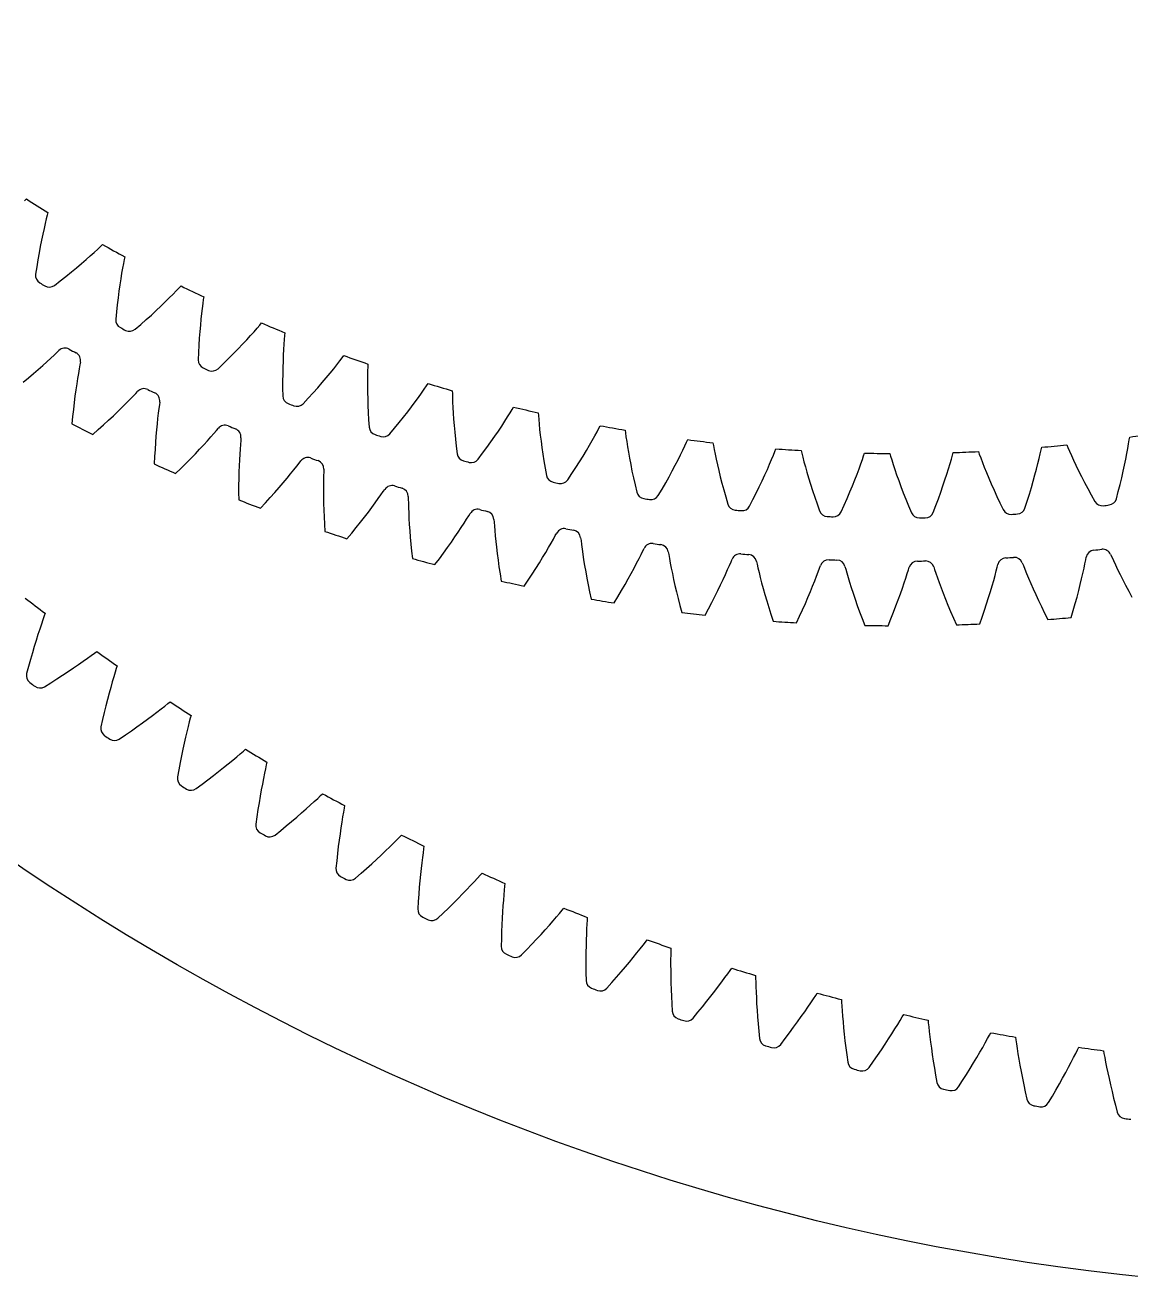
# Model space of a CAD drawing. Header units: millimetres. Extents: x -86 to 86, y -86 to 86.
# Drawn here: x -47.93 to -9.44, y -85.66 to -41.58 of the extents above; entities that cross this region are included whole.
import ezdxf

# ---------------------------------------------------------------- set-up
doc = ezdxf.new("R2010")
doc.units = ezdxf.units.MM

msp = doc.modelspace()

# ---------------------------------------------------------------- linework, layer by layer
at = {"layer": 'fixed_ring'}
for p, q in [((-47.241177, -62.066667), (-47.272911, -62.157342)), ((-47.37142, -62.446408), (-47.428668, -62.619922)), ((-47.318734, -62.290352), (-47.37142, -62.446408)), ((-47.272911, -62.157342), (-47.318734, -62.290352)), ((-47.552033, -63.008672), (-47.616598, -63.22079)), ((-47.489168, -62.807958), (-47.552033, -63.008672)), ((-47.428668, -62.619922), (-47.489168, -62.807958)), ((-47.682344, -63.443371), (-47.74884, -63.675691)), ((-47.616598, -63.22079), (-47.682344, -63.443371)), ((-45.635701, -63.533718), (-45.522029, -63.450833)), ((-45.522029, -63.450833), (-45.444682, -63.393855)), ((-47.74884, -63.675691), (-47.815725, -63.917177)), ((-46.253754, -63.967795), (-46.080373, -63.848727)), ((-46.080373, -63.848727), (-45.918417, -63.735643)), ((-45.918417, -63.735643), (-45.769386, -63.629935)), ((-45.769386, -63.629935), (-45.635701, -63.533718)), ((-44.736274, -63.895742), (-44.764378, -63.987607)), ((-47.815725, -63.917177), (-47.883263, -64.166927)), ((-47.044663, -64.486811), (-46.833493, -64.351918)), ((-46.833493, -64.351918), (-46.630969, -64.22009)), ((-46.630969, -64.22009), (-46.437534, -64.091842)), ((-46.437534, -64.091842), (-46.253754, -63.967795)), ((-44.851316, -64.280361), (-44.901621, -64.456013)), ((-44.804877, -64.122333), (-44.851316, -64.280361)), ((-44.764378, -63.987607), (-44.804877, -64.122333)), ((-47.263541, -64.624756), (-47.044663, -64.486811)), ((-44.954598, -64.646306), (-45.009433, -64.849361)), ((-44.901621, -64.456013), (-44.954598, -64.646306)), ((-45.065514, -65.063878), (-45.122359, -65.288896)), ((-45.009433, -64.849361), (-45.065514, -65.063878)), ((-43.073742, -65.297805), (-42.963455, -65.210466)), ((-42.963455, -65.210466), (-42.888434, -65.150458)), ((-45.179566, -65.523677), (-45.236798, -65.76763)), ((-45.122359, -65.288896), (-45.179566, -65.523677)), ((-43.674049, -65.75611), (-43.505539, -65.630243)), ((-43.505539, -65.630243), (-43.348207, -65.510809)), ((-43.348207, -65.510809), (-43.203496, -65.39926)), ((-43.203496, -65.39926), (-43.073742, -65.297805)), ((-42.160633, -65.623784), (-42.185063, -65.716694)), ((-45.236798, -65.76763), (-45.294353, -66.019868)), ((-44.238058, -66.162978), (-44.040935, -66.023202)), ((-44.040935, -66.023202), (-43.852752, -65.887365)), ((-43.852752, -65.887365), (-43.674049, -65.75611)), ((-42.260294, -66.012672), (-42.303575, -66.190186)), ((-42.220173, -65.852924), (-42.260294, -66.012672)), ((-42.185063, -65.716694), (-42.220173, -65.852924)), ((-44.656919, -66.452697), (-44.443699, -66.306159)), ((-44.443699, -66.306159), (-44.238058, -66.162978)), ((-42.348945, -66.382434), (-42.395663, -66.587509)), ((-42.303575, -66.190186), (-42.348945, -66.382434)), ((-42.443172, -66.804086), (-42.491026, -67.031186)), ((-42.395663, -66.587509), (-42.443172, -66.804086)), ((-40.569293, -67.065176), (-40.443675, -66.958642)), ((-40.443675, -66.958642), (-40.336947, -66.866988)), ((-40.336947, -66.866988), (-40.264371, -66.804045)), ((-42.538854, -67.268056), (-42.586341, -67.514092)), ((-42.491026, -67.031186), (-42.538854, -67.268056)), ((-41.025286, -67.440451), (-40.861914, -67.307984)), ((-40.861914, -67.307984), (-40.709454, -67.18239)), ((-40.709454, -67.18239), (-40.569293, -67.065176)), ((-39.539044, -67.341869), (-39.568711, -67.479387)), ((-39.518328, -67.248061), (-39.539044, -67.341869)), ((-42.586341, -67.514092), (-42.633823, -67.768418)), ((-41.772459, -68.020664), (-41.572674, -67.86942)), ((-41.572674, -67.86942), (-41.381264, -67.721918)), ((-41.381264, -67.721918), (-41.19863, -67.578707)), ((-41.19863, -67.578707), (-41.025286, -67.440451)), ((-39.638639, -67.819698), (-39.676329, -68.013598)), ((-39.602449, -67.640605), (-39.638639, -67.819698)), ((-39.568711, -67.479387), (-39.602449, -67.640605)), ((-41.979685, -68.175562), (-41.772459, -68.020664)), ((-39.714858, -68.220368), (-39.753719, -68.438663)), ((-39.676329, -68.013598), (-39.714858, -68.220368)), ((-39.792506, -68.667486), (-39.830879, -68.90607)), ((-39.753719, -68.438663), (-39.792506, -68.667486)), ((-38.153677, -68.879297), (-38.006331, -68.747741)), ((-38.006331, -68.747741), (-37.870941, -68.625048)), ((-37.870941, -68.625048), (-37.749657, -68.513604)), ((-37.749657, -68.513604), (-37.646658, -68.417779)), ((-37.646658, -68.417779), (-37.576642, -68.352)), ((-39.868548, -69.153799), (-39.90588, -69.409812)), ((-39.830879, -68.90607), (-39.868548, -69.153799)), ((-38.65616, -69.313552), (-38.479364, -69.163193)), ((-38.479364, -69.163193), (-38.311654, -69.018155)), ((-38.311654, -69.018155), (-38.153677, -68.879297)), ((-36.881984, -69.161583), (-36.911025, -69.341974)), ((-36.854683, -68.999152), (-36.881984, -69.161583)), ((-36.830507, -68.860563), (-36.854683, -68.999152)), ((-36.813536, -68.766006), (-36.830507, -68.860563)), ((-39.236073, -69.790629), (-39.035169, -69.627614)), ((-39.035169, -69.627614), (-38.841555, -69.468547)), ((-38.841555, -69.468547), (-38.65616, -69.313552)), ((-36.940977, -69.537219), (-36.971255, -69.745357)), ((-36.911025, -69.341974), (-36.940977, -69.537219)), ((-37.001407, -69.965024), (-37.031066, -70.195209)), ((-36.971255, -69.745357), (-37.001407, -69.965024)), ((-35.243113, -70.204389), (-35.112707, -70.076409)), ((-35.112707, -70.076409), (-34.99595, -69.960232)), ((-34.99595, -69.960232), (-34.896842, -69.860388)), ((-34.896842, -69.860388), (-34.829497, -69.791877)), ((-37.059924, -70.43513), (-37.087713, -70.684161)), ((-37.031066, -70.195209), (-37.059924, -70.43513)), ((-35.699255, -70.638318), (-35.537444, -70.486727)), ((-35.537444, -70.486727), (-35.385112, -70.341698)), ((-35.385112, -70.341698), (-35.243113, -70.204389)), ((-34.08238, -70.409814), (-34.103202, -70.573203)), ((-34.063732, -70.270374), (-34.08238, -70.409814)), ((-34.050534, -70.175217), (-34.063732, -70.270374)), ((-37.087713, -70.684161), (-37.114838, -70.941455)), ((-36.236157, -71.124468), (-36.049019, -70.95783)), ((-36.049019, -70.95783), (-35.869933, -70.795587)), ((-35.869933, -70.795587), (-35.699255, -70.638318)), ((-34.147214, -70.950887), (-34.169193, -71.160065)), ((-34.125048, -70.754606), (-34.147214, -70.950887)), ((-34.103202, -70.573203), (-34.125048, -70.754606)), ((-36.430421, -71.295342), (-36.236157, -71.124468)), ((-34.190588, -71.380757), (-34.211072, -71.611939)), ((-34.169193, -71.160065), (-34.190588, -71.380757)), ((-32.298953, -71.416965), (-32.186907, -71.296238)), ((-32.186907, -71.296238), (-32.091847, -71.192533)), ((-32.091847, -71.192533), (-32.027279, -71.121399)), ((-34.211072, -71.611939), (-34.230369, -71.852817)), ((-32.862698, -72.001749), (-32.707041, -71.843845)), ((-32.707041, -71.843845), (-32.560596, -71.692875)), ((-32.560596, -71.692875), (-32.424168, -71.550028)), ((-32.424168, -71.550028), (-32.298953, -71.416965)), ((-31.256185, -71.709145), (-31.270495, -71.873232)), ((-31.243096, -71.569074), (-31.256185, -71.709145)), ((-31.233692, -71.473467), (-31.243096, -71.569074)), ((-34.248236, -72.102756), (-34.26511, -72.360925)), ((-34.230369, -71.852817), (-34.248236, -72.102756)), ((-33.199483, -72.334914), (-33.026989, -72.165679)), ((-33.026989, -72.165679), (-32.862698, -72.001749)), ((-31.299457, -72.252368), (-31.313103, -72.462254)), ((-31.285112, -72.05536), (-31.299457, -72.252368)), ((-31.270495, -71.873232), (-31.285112, -72.05536)), ((-33.567165, -72.687322), (-33.379847, -72.50886)), ((-33.379847, -72.50886), (-33.199483, -72.334914)), ((-31.325707, -72.683622), (-31.336984, -72.915435)), ((-31.313103, -72.462254), (-31.325707, -72.683622)), ((-29.553953, -72.782532), (-29.434128, -72.644597)), ((-29.434128, -72.644597), (-29.32697, -72.51951)), ((-29.32697, -72.51951), (-29.236108, -72.412108)), ((-29.236108, -72.412108), (-29.174419, -72.338463)), ((-28.367462, -72.658703), (-28.373058, -72.754608)), ((-31.346689, -73.15689), (-31.354605, -73.407342)), ((-31.336984, -72.915435), (-31.346689, -73.15689)), ((-29.974178, -73.25133), (-29.824922, -73.087363)), ((-29.824922, -73.087363), (-29.684594, -72.93069)), ((-29.684594, -72.93069), (-29.553953, -72.782532)), ((-28.388343, -73.059615), (-28.395708, -73.24218)), ((-28.380568, -72.895088), (-28.388343, -73.059615)), ((-28.373058, -72.754608), (-28.380568, -72.895088)), ((-31.354605, -73.407342), (-31.361202, -73.665978)), ((-30.470758, -73.778601), (-30.297451, -73.597622)), ((-30.297451, -73.597622), (-30.131822, -73.421663)), ((-30.131822, -73.421663), (-29.974178, -73.25133)), ((-28.40221, -73.439602), (-28.4075, -73.649865)), ((-28.395708, -73.24218), (-28.40221, -73.439602)), ((-26.420661, -73.628114), (-26.334141, -73.517184)), ((-26.334141, -73.517184), (-26.275428, -73.441146)), ((-30.650832, -73.964369), (-30.470758, -73.778601)), ((-28.411293, -73.871559), (-28.413345, -74.103637)), ((-28.4075, -73.649865), (-28.411293, -73.871559)), ((-26.761655, -74.053187), (-26.637008, -73.899952)), ((-26.637008, -73.899952), (-26.522761, -73.757362)), ((-26.522761, -73.757362), (-26.420661, -73.628114)), ((-25.460076, -73.96577), (-25.461304, -74.130475)), ((-25.458157, -73.825101), (-25.460076, -73.96577)), ((-25.456378, -73.72905), (-25.458157, -73.825101)), ((-28.413345, -74.103637), (-28.413443, -74.345287)), ((-28.413443, -74.345287), (-28.411396, -74.595856)), ((-27.18901, -74.561552), (-27.038262, -74.385087)), ((-27.038262, -74.385087), (-26.895643, -74.215315)), ((-26.895643, -74.215315), (-26.761655, -74.053187)), ((-25.461304, -74.130475), (-25.461404, -74.313189)), ((-25.461404, -74.313189), (-25.460052, -74.510714)), ((-23.390534, -74.506015), (-23.334891, -74.427702)), ((-28.411396, -74.595856), (-28.407705, -74.85455)), ((-27.686034, -75.124462), (-27.513487, -74.931683)), ((-27.513487, -74.931683), (-27.347513, -74.743956)), ((-27.347513, -74.743956), (-27.18901, -74.561552)), ((-25.460052, -74.510714), (-25.456979, -74.72102)), ((-25.456979, -74.72102), (-25.451955, -74.94269)), ((-23.796401, -75.05859), (-23.677944, -74.900522)), ((-23.677944, -74.900522), (-23.569456, -74.753502)), ((-23.569456, -74.753502), (-23.472576, -74.620297)), ((-23.472576, -74.620297), (-23.390534, -74.506015)), ((-22.505042, -74.682816), (-22.503001, -74.778863)), ((-22.503001, -74.778863), (-22.499326, -74.919496)), ((-22.499326, -74.919496), (-22.494004, -75.08412)), ((-25.451955, -74.94269), (-25.444779, -75.174666)), ((-25.444779, -75.174666), (-25.43527, -75.416129)), ((-24.059594, -75.401225), (-23.923837, -75.225917)), ((-23.923837, -75.225917), (-23.796401, -75.05859)), ((-22.494004, -75.08412), (-22.486841, -75.266693)), ((-22.486841, -75.266693), (-22.477637, -75.464008)), ((-20.409942, -75.377037), (-20.357456, -75.296574)), ((-25.43527, -75.416129), (-25.423262, -75.666418)), ((-25.423262, -75.666418), (-25.40929, -75.924761)), ((-24.512713, -75.966282), (-24.354333, -75.772105)), ((-24.354333, -75.772105), (-24.203207, -75.583543)), ((-24.203207, -75.583543), (-24.059594, -75.401225)), ((-22.477637, -75.464008), (-22.466205, -75.674026)), ((-22.466205, -75.674026), (-22.452373, -75.895321)), ((-20.79352, -75.945311), (-20.68144, -75.782658)), ((-20.68144, -75.782658), (-20.578884, -75.631441)), ((-20.578884, -75.631441), (-20.487375, -75.49449)), ((-20.487375, -75.49449), (-20.409942, -75.377037)), ((-19.518121, -75.518494), (-19.512263, -75.614383)), ((-19.512263, -75.614383), (-19.503, -75.754759)), ((-19.503, -75.754759), (-19.491138, -75.919042)), ((-24.677458, -76.165769), (-24.512713, -75.966282)), ((-22.452373, -75.895321), (-22.43598, -76.126829)), ((-22.43598, -76.126829), (-22.416878, -76.367722)), ((-21.042883, -76.298138), (-20.914203, -76.117572)), ((-20.914203, -76.117572), (-20.79352, -75.945311)), ((-19.491138, -75.919042), (-19.476722, -76.101186)), ((-19.476722, -76.101186), (-19.45968, -76.297979)), ((-17.555771, -76.389791), (-17.46978, -76.249311)), ((-17.46978, -76.249311), (-17.397077, -76.128871)), ((-17.397077, -76.128871), (-17.347832, -76.046385)), ((-16.500338, -76.234761), (-16.490672, -76.330342)), ((-22.416878, -76.367722), (-22.394929, -76.617336)), ((-22.394929, -76.617336), (-22.370697, -76.874919)), ((-21.473178, -76.880763), (-21.322643, -76.680443)), ((-21.322643, -76.680443), (-21.179133, -76.486022)), ((-21.179133, -76.486022), (-21.042883, -76.298138)), ((-19.45968, -76.297979), (-19.439908, -76.507376)), ((-19.439908, -76.507376), (-19.417288, -76.727946)), ((-17.757759, -76.711946), (-17.652235, -76.544966)), ((-17.652235, -76.544966), (-17.555771, -76.389791)), ((-16.490672, -76.330342), (-16.475835, -76.470239)), ((-16.475835, -76.470239), (-16.457451, -76.633919)), ((-16.457451, -76.633919), (-16.435805, -76.815347)), ((-14.356705, -76.760331), (-14.310777, -76.675952)), ((-21.629863, -77.086642), (-21.473178, -76.880763)), ((-19.417288, -76.727946), (-19.391704, -76.958619)), ((-19.391704, -76.958619), (-19.363041, -77.198563)), ((-18.121571, -77.26756), (-17.992898, -77.074408)), ((-17.992898, -77.074408), (-17.871498, -76.888869)), ((-17.871498, -76.888869), (-17.757759, -76.711946)), ((-16.435805, -76.815347), (-16.410954, -77.011306)), ((-16.410954, -77.011306), (-16.382872, -77.219752)), ((-14.595118, -77.18624), (-14.5049, -77.027354)), ((-14.5049, -77.027354), (-14.424562, -76.883565)), ((-14.424562, -76.883565), (-14.356705, -76.760331)), ((-13.456464, -76.830486), (-13.443006, -76.925607)), ((-13.443006, -76.925607), (-13.422619, -77.064803)), ((-13.422619, -77.064803), (-13.397743, -77.227623)), ((-19.363041, -77.198563), (-19.331186, -77.447107)), ((-19.331186, -77.447107), (-19.296732, -77.703523)), ((-18.39969, -77.673679), (-18.257238, -77.467533)), ((-18.257238, -77.467533), (-18.121571, -77.26756)), ((-16.382872, -77.219752), (-16.351501, -77.439248)), ((-16.351501, -77.439248), (-16.316767, -77.668722)), ((-14.914463, -77.728808), (-14.800536, -77.538589)), ((-14.800536, -77.538589), (-14.69392, -77.357284)), ((-14.69392, -77.357284), (-14.595118, -77.18624)), ((-13.397743, -77.227623), (-13.368901, -77.408046)), ((-13.368901, -77.408046), (-13.336278, -77.602863)), ((-11.514923, -77.705468), (-11.431093, -77.54312)), ((-11.431093, -77.54312), (-11.356535, -77.396251)), ((-11.356535, -77.396251), (-11.293631, -77.270416)), ((-11.293631, -77.270416), (-11.251095, -77.184279)), ((-10.391313, -77.304726), (-10.374084, -77.399236)), ((-10.374084, -77.399236), (-10.348179, -77.537512)), ((-10.348179, -77.537512), (-10.316849, -77.699215)), ((-18.548066, -77.885625), (-18.39969, -77.673679)), ((-16.316767, -77.668722), (-16.278586, -77.907336)), ((-16.278586, -77.907336), (-16.236875, -78.154417)), ((-15.162965, -78.132131), (-15.035355, -77.926923)), ((-15.035355, -77.926923), (-14.914463, -77.728808)), ((-13.336278, -77.602863), (-13.299931, -77.810028)), ((-13.299931, -77.810028), (-13.259859, -78.028103)), ((-11.70617, -78.065704), (-11.606847, -77.880304)), ((-11.606847, -77.880304), (-11.514923, -77.705468)), ((-10.316849, -77.699215), (-10.280857, -77.878348)), ((-10.280857, -77.878348), (-10.240515, -78.071714)), ((-16.236875, -78.154417), (-16.192255, -78.409261)), ((-15.436941, -78.561455), (-15.297108, -78.343778)), ((-15.297108, -78.343778), (-15.162965, -78.132131)), ((-13.259859, -78.028103), (-13.216029, -78.256015)), ((-13.216029, -78.256015), (-13.168392, -78.492923)), ((-11.925366, -78.463067), (-11.812445, -78.260302)), ((-11.812445, -78.260302), (-11.70617, -78.065704)), ((-10.240515, -78.071714), (-10.195961, -78.27727)), ((-10.195961, -78.27727), (-10.14725, -78.49358)), ((-13.168392, -78.492923), (-13.116891, -78.73815)), ((-13.116891, -78.73815), (-13.062174, -78.991018)), ((-12.301406, -79.113063), (-12.170339, -78.889999)), ((-12.170339, -78.889999), (-12.044716, -78.673186)), ((-12.044716, -78.673186), (-11.925366, -78.463067)), ((-10.14725, -78.49358), (-10.094394, -78.719568)), ((-10.094394, -78.719568), (-10.037376, -78.954395)), ((-10.037376, -78.954395), (-9.976166, -79.197381)), ((-9.976166, -79.197381), (-9.91144, -79.447874))]:
    msp.add_line(p, q, dxfattribs=at)
for centre, radius, start, end in [((0, 0), 78, 232.086197, 232.72393), ((0, 0), 78, 234.364678, 235.002411), ((-47.592627, -64.241298), 0.3, 165.646501, 233.467413), ((0, 0), 80.25, 233.467413, 233.621195), ((-47.420032, -64.368805), 0.3, 233.621195, 301.442107), ((0, 0), 78, 236.643159, 237.280892), ((-45.00099, -66.082625), 0.3, 167.924982, 235.745894), ((0, 0), 80.25, 235.745894, 235.899676), ((-44.823462, -66.20317), 0.3, 235.899676, 303.720588), ((0, 0), 78, 238.92164, 239.559373), ((-42.338197, -67.819463), 0.3, 170.203463, 238.024375), ((0, 0), 80.25, 238.024375, 238.178157), ((-42.156017, -67.932855), 0.3, 238.178157, 305.999069), ((0, 0), 78, 241.200121, 241.837854), ((-39.608459, -69.449064), 0.3, 172.481944, 240.302856), ((0, 0), 80.25, 240.302856, 240.456638), ((-39.421915, -69.555123), 0.3, 240.456638, 308.27755), ((0, 0), 78, 243.478602, 244.116335), ((-36.816092, -70.968851), 0.3, 174.760425, 242.581337), ((0, 0), 80.25, 242.581337, 242.735119), ((-36.625478, -71.06741), 0.3, 242.735119, 310.556031), ((0, 0), 78, 245.757083, 246.394816), ((-33.965511, -72.376423), 0.3, 177.038906, 244.859818), ((0, 0), 80.25, 244.859818, 245.0136), ((-33.77113, -72.467326), 0.3, 245.0136, 312.834512), ((0, 0), 78, 248.035564, 248.673297), ((0, 0), 78, 250.314045, 250.951778), ((-31.061223, -73.669552), 0.3, 179.317387, 247.138299), ((0, 0), 80.25, 247.138299, 247.292081), ((-30.863382, -73.752655), 0.3, 247.292081, 315.112993), ((0, 0), 78, 252.592526, 253.230259), ((-28.107821, -74.846195), 0.3, 181.595868, 249.41678), ((0, 0), 80.25, 249.41678, 249.570562), ((-27.906833, -74.921367), 0.3, 249.570562, 317.391474), ((0, 0), 78, 254.871007, 255.50874), ((-25.109975, -75.90449), 0.3, 183.874349, 251.695261), ((0, 0), 80.25, 251.695261, 251.849043), ((-24.906157, -75.971612), 0.3, 251.849043, 319.669955), ((0, 0), 78, 257.149488, 257.787221), ((0, 0), 78, 259.427969, 260.065702), ((-22.072425, -76.842765), 0.3, 186.15283, 253.973742), ((0, 0), 80.25, 253.973742, 254.127524), ((-21.8661, -76.901731), 0.3, 254.127524, 321.948436), ((0, 0), 78, 261.70645, 262.344183), ((-18.999974, -77.659536), 0.3, 188.431311, 256.252223), ((0, 0), 80.25, 256.252223, 256.406005), ((-18.791467, -77.710252), 0.3, 256.406005, 324.226917), ((-15.89748, -78.353511), 0.3, 190.709792, 258.530704), ((0, 0), 80.25, 258.530704, 258.684486), ((-15.687122, -78.395897), 0.3, 258.684486, 326.505398), ((-12.769849, -78.923592), 0.3, 192.988273, 260.809185), ((0, 0), 80.25, 260.809185, 260.962967), ((-12.557972, -78.957583), 0.3, 260.962967, 328.783879), ((-9.622026, -79.36888), 0.3, 195.266754, 263.087666), ((0, 0), 80.25, 263.087666, 263.241448)]:
    msp.add_arc(centre, radius, start, end, dxfattribs=at)
at = {"layer": 'outer'}
msp.add_circle((0, 0), 85.663286, dxfattribs=at)
at = {"layer": 'thin_ring_external'}
for p, q in [((-47.323666, -53.435748), (-47.178992, -53.305883)), ((-47.178992, -53.305883), (-47.046406, -53.184559)), ((-47.046406, -53.184559), (-46.927938, -53.074185)), ((-46.927938, -53.074185), (-46.827569, -52.979145)), ((-46.827569, -52.979145), (-46.758146, -52.914565)), ((-46.010878, -53.320917), (-46.027348, -53.414291)), ((-47.819679, -53.862815), (-47.644724, -53.715222)), ((-47.644724, -53.715222), (-47.479188, -53.572574)), ((-47.479188, -53.572574), (-47.323666, -53.435748)), ((-46.080813, -53.709632), (-46.110578, -53.886868)), ((-46.052564, -53.550198), (-46.080813, -53.709632)), ((-46.027348, -53.414291), (-46.052564, -53.550198)), ((-48.003606, -54.014651), (-47.819679, -53.862815)), ((-46.140942, -54.078892), (-46.171253, -54.283806)), ((-46.110578, -53.886868), (-46.140942, -54.078892)), ((-46.201006, -54.500291), (-46.229791, -54.727368)), ((-46.171253, -54.283806), (-46.201006, -54.500291)), ((-44.418448, -54.751775), (-44.292229, -54.62384)), ((-44.292229, -54.62384), (-44.179551, -54.507561)), ((-44.179551, -54.507561), (-44.084166, -54.40752)), ((-44.084166, -54.40752), (-44.018132, -54.339479)), ((-46.25726, -54.964284), (-46.283115, -55.210433)), ((-46.229791, -54.727368), (-46.25726, -54.964284)), ((-44.862671, -55.184361), (-44.704634, -55.033447)), ((-44.704634, -55.033447), (-44.556302, -54.888858)), ((-44.556302, -54.888858), (-44.418448, -54.751775)), ((-43.281014, -54.938256), (-43.301085, -55.098924)), ((-43.26277, -54.801239), (-43.281014, -54.938256)), ((-43.251089, -54.707145), (-43.26277, -54.801239)), ((-46.283115, -55.210433), (-46.307091, -55.465318)), ((-45.39016, -55.666854), (-45.205796, -55.501725)), ((-45.205796, -55.501725), (-45.029861, -55.340695)), ((-45.029861, -55.340695), (-44.862671, -55.184361)), ((-43.342281, -55.470773), (-43.36209, -55.676967)), ((-43.321762, -55.277449), (-43.342281, -55.470773)), ((-43.301085, -55.098924), (-43.321762, -55.277449)), ((-45.582705, -55.835577), (-45.39016, -55.666854)), ((-43.38075, -55.894689), (-43.397903, -56.12294)), ((-43.36209, -55.676967), (-43.38075, -55.894689)), ((-41.587676, -56.054827), (-41.468154, -55.920614)), ((-41.468154, -55.920614), (-41.361561, -55.798733)), ((-41.361561, -55.798733), (-41.271408, -55.693952)), ((-41.271408, -55.693952), (-41.208934, -55.622628)), ((-40.424119, -55.950649), (-40.43098, -56.045216)), ((-43.413239, -56.360949), (-43.426492, -56.608097)), ((-43.397903, -56.12294), (-43.413239, -56.360949)), ((-42.009232, -56.50953), (-41.859107, -56.350744)), ((-41.859107, -56.350744), (-41.718351, -56.198769)), ((-41.718351, -56.198769), (-41.587676, -56.054827)), ((-40.454045, -56.34447), (-40.465579, -56.523817)), ((-40.442204, -56.182986), (-40.454045, -56.34447)), ((-40.43098, -56.045216), (-40.442204, -56.182986)), ((-43.426492, -56.608097), (-43.437422, -56.863874)), ((-42.511396, -57.018328), (-42.335704, -56.844)), ((-42.335704, -56.844), (-42.168221, -56.674197)), ((-42.168221, -56.674197), (-42.009232, -56.50953)), ((-40.476201, -56.717937), (-40.485455, -56.924874)), ((-40.465579, -56.523817), (-40.476201, -56.717937)), ((-38.481318, -56.944332), (-38.396633, -56.835084)), ((-38.396633, -56.835084), (-38.337883, -56.760664)), ((-42.695075, -57.196663), (-42.511396, -57.018328)), ((-40.492974, -57.143264), (-40.49845, -57.372093)), ((-40.485455, -56.924874), (-40.492974, -57.143264)), ((-38.817217, -57.362064), (-38.694062, -57.211637)), ((-38.694062, -57.211637), (-38.58155, -57.071497)), ((-38.58155, -57.071497), (-38.481318, -56.944332)), ((-37.543541, -57.281141), (-37.547121, -57.443019)), ((-37.539366, -57.142978), (-37.543541, -57.281141)), ((-37.537342, -57.048183), (-37.539366, -57.142978)), ((-40.501613, -57.610575), (-40.502229, -57.858077)), ((-40.49845, -57.372093), (-40.501613, -57.610575)), ((-39.242225, -57.859843), (-39.09185, -57.687273)), ((-39.09185, -57.687273), (-38.950029, -57.521028)), ((-38.950029, -57.521028), (-38.817217, -57.362064)), ((-37.549482, -57.622721), (-37.550178, -57.81713)), ((-37.547121, -57.443019), (-37.549482, -57.622721)), ((-40.502229, -57.858077), (-40.500085, -58.114078)), ((-39.56738, -58.221047), (-39.400819, -58.037976)), ((-39.400819, -58.037976), (-39.242225, -57.859843)), ((-37.550178, -57.81713), (-37.548854, -58.024269)), ((-37.548854, -58.024269), (-37.545212, -58.242758)), ((-35.745156, -58.219189), (-35.639945, -58.073487)), ((-35.639945, -58.073487), (-35.546338, -57.94137)), ((-35.546338, -57.94137), (-35.467342, -57.827941)), ((-35.467342, -57.827941), (-35.412468, -57.750618)), ((-34.598291, -57.996886), (-34.595472, -58.09166)), ((-34.595472, -58.09166), (-34.592586, -58.229856)), ((-39.741714, -58.408528), (-39.56738, -58.221047)), ((-37.545212, -58.242758), (-37.538996, -58.471569)), ((-37.538996, -58.471569), (-37.529979, -58.709901)), ((-36.118139, -58.714516), (-35.984991, -58.541246)), ((-35.984991, -58.541246), (-35.860468, -58.375709)), ((-35.860468, -58.375709), (-35.745156, -58.219189)), ((-34.592586, -58.229856), (-34.587896, -58.391706)), ((-34.587896, -58.391706), (-34.581078, -58.571294)), ((-34.581078, -58.571294), (-34.571847, -58.765485)), ((-32.491175, -58.66993), (-32.440321, -58.589906)), ((-37.529979, -58.709901), (-37.517956, -58.957112)), ((-37.517956, -58.957112), (-37.502743, -59.21267)), ((-36.408797, -59.080538), (-36.259506, -58.894539)), ((-36.259506, -58.894539), (-36.118139, -58.714516)), ((-34.571847, -58.765485), (-34.559948, -58.972286)), ((-34.559948, -58.972286), (-34.545155, -59.190304)), ((-32.748649, -59.074854), (-32.651016, -58.923969)), ((-32.651016, -58.923969), (-32.564277, -58.787246)), ((-32.564277, -58.787246), (-32.491175, -58.66993)), ((-31.614632, -58.794281), (-31.606977, -58.888787)), ((-31.606977, -58.888787), (-31.597039, -59.026657)), ((-31.597039, -59.026657), (-31.584091, -59.188055)), ((-36.730327, -59.468013), (-36.565793, -59.271875)), ((-36.565793, -59.271875), (-36.408797, -59.080538)), ((-34.545155, -59.190304), (-34.527264, -59.418499)), ((-34.527264, -59.418499), (-34.506088, -59.65606)), ((-33.095854, -59.588579), (-32.971727, -59.408737)), ((-32.971727, -59.408737), (-32.85582, -59.237057)), ((-32.85582, -59.237057), (-32.748649, -59.074854)), ((-31.584091, -59.188055), (-31.568112, -59.367061)), ((-31.568112, -59.367061), (-31.548977, -59.560527)), ((-29.62256, -59.620726), (-29.542915, -59.479752)), ((-29.542915, -59.479752), (-29.475899, -59.358857)), ((-29.475899, -59.358857), (-29.429197, -59.276341)), ((-28.594149, -59.438289), (-28.581679, -59.532281)), ((-34.506088, -59.65606), (-34.481459, -59.902335)), ((-34.481459, -59.902335), (-34.453217, -60.156782)), ((-33.367444, -59.968965), (-33.227845, -59.775586)), ((-33.227845, -59.775586), (-33.095854, -59.588579)), ((-31.548977, -59.560527), (-31.526534, -59.766452)), ((-31.526534, -59.766452), (-31.500628, -59.98343)), ((-29.9181, -60.121237), (-29.81111, -59.943863)), ((-29.81111, -59.943863), (-29.712361, -59.7764)), ((-29.712361, -59.7764), (-29.62256, -59.620726)), ((-28.581679, -59.532281), (-28.564714, -59.669463)), ((-28.564714, -59.669463), (-28.543542, -59.82999)), ((-28.543542, -59.82999), (-28.518444, -60.007946)), ((-26.490134, -60.017082), (-26.429378, -59.892923)), ((-26.429378, -59.892923), (-26.386951, -59.80813)), ((-25.544723, -59.927229), (-25.52747, -60.020462)), ((-33.66877, -60.372352), (-33.514466, -60.168069)), ((-33.514466, -60.168069), (-33.367444, -59.968965)), ((-31.500628, -59.98343), (-31.471109, -60.210413)), ((-31.471109, -60.210413), (-31.437831, -60.446583)), ((-30.155152, -60.500685), (-30.032882, -60.307183)), ((-30.032882, -60.307183), (-29.9181, -60.121237)), ((-28.518444, -60.007946), (-28.489455, -60.200183)), ((-28.489455, -60.200183), (-28.456527, -60.404693)), ((-26.734281, -60.494282), (-26.644213, -60.321995)), ((-26.644213, -60.321995), (-26.562477, -60.16194)), ((-26.562477, -60.16194), (-26.490134, -60.017082)), ((-25.52747, -60.020462), (-25.503522, -60.156598)), ((-25.503522, -60.156598), (-25.474181, -60.315835)), ((-25.474181, -60.315835), (-25.440029, -60.492278)), ((-23.413899, -60.397835), (-23.359562, -60.270736)), ((-23.359562, -60.270736), (-23.32152, -60.183887)), ((-22.474309, -60.259826), (-22.452318, -60.352056)), ((-22.452318, -60.352056), (-22.421451, -60.486792)), ((-14.090606, -60.458846), (-14.066267, -60.367208)), ((-13.217393, -60.312931), (-13.181581, -60.400723)), ((-11.068803, -60.499811), (-11.035405, -60.341376)), ((-11.035405, -60.341376), (-11.007989, -60.205896)), ((-11.007989, -60.205896), (-10.98836, -60.113134)), ((-10.143365, -60.015583), (-10.103117, -60.101433)), ((-10.103117, -60.101433), (-10.045552, -60.227103)), ((-10.045552, -60.227103), (-9.976932, -60.37376)), ((-9.976932, -60.37376), (-9.899311, -60.535851)), ((-31.437831, -60.446583), (-31.400659, -60.691279)), ((-31.400659, -60.691279), (-31.359461, -60.943952)), ((-30.421359, -60.907291), (-30.284695, -60.70094)), ((-30.284695, -60.70094), (-30.155152, -60.500685)), ((-28.456527, -60.404693), (-28.419576, -60.620065)), ((-28.419576, -60.620065), (-28.378505, -60.845245)), ((-26.937213, -60.868452), (-26.832075, -60.676888)), ((-26.832075, -60.676888), (-26.734281, -60.494282)), ((-25.440029, -60.492278), (-25.401263, -60.682783)), ((-25.401263, -60.682783), (-25.357935, -60.885345)), ((-23.633362, -60.886879), (-23.552208, -60.710217)), ((-23.552208, -60.710217), (-23.478751, -60.546197)), ((-23.478751, -60.546197), (-23.413899, -60.397835)), ((-22.421451, -60.486792), (-22.384017, -60.644322)), ((-22.384017, -60.644322), (-22.3409, -60.818792)), ((-22.3409, -60.818792), (-22.292457, -61.007069)), ((-20.444413, -60.940054), (-20.379427, -60.772497)), ((-20.379427, -60.772497), (-20.322235, -60.621017)), ((-20.322235, -60.621017), (-20.274459, -60.491309)), ((-20.274459, -60.491309), (-20.240901, -60.402631)), ((-19.390918, -60.435211), (-19.364246, -60.526198)), ((-19.364246, -60.526198), (-19.326539, -60.659183)), ((-19.326539, -60.659183), (-19.281111, -60.814596)), ((-19.281111, -60.814596), (-19.229142, -60.986636)), ((-17.272591, -60.840248), (-17.223209, -60.686045)), ((-17.223209, -60.686045), (-17.182118, -60.554067)), ((-17.182118, -60.554067), (-17.153131, -60.463791)), ((-16.302594, -60.452928), (-16.271311, -60.542435)), ((-16.271311, -60.542435), (-16.226863, -60.67332)), ((-16.226863, -60.67332), (-16.173558, -60.826212)), ((-16.173558, -60.826212), (-16.112873, -60.995374)), ((-14.213907, -60.922585), (-14.166349, -60.749274)), ((-14.166349, -60.749274), (-14.124904, -60.59275)), ((-14.124904, -60.59275), (-14.090606, -60.458846)), ((-13.181581, -60.400723), (-13.130508, -60.529168)), ((-13.130508, -60.529168), (-13.069466, -60.679138)), ((-13.069466, -60.679138), (-13.000222, -60.844981)), ((-11.151069, -60.864778), (-11.10745, -60.675325)), ((-11.10745, -60.675325), (-11.068803, -60.499811)), ((-9.899311, -60.535851), (-9.813672, -60.710382)), ((-9.813672, -60.710382), (-9.720573, -60.895426)), ((-30.56503, -61.119187), (-30.421359, -60.907291)), ((-28.378505, -60.845245), (-28.333212, -61.079408)), ((-28.333212, -61.079408), (-28.283593, -61.321886)), ((-27.168592, -61.274553), (-27.049443, -61.067945)), ((-27.049443, -61.067945), (-26.937213, -60.868452)), ((-25.357935, -60.885345), (-25.310035, -61.09855)), ((-25.310035, -61.09855), (-25.25752, -61.321339)), ((-23.816924, -61.270922), (-23.721704, -61.07424)), ((-23.721704, -61.07424), (-23.633362, -60.886879)), ((-22.292457, -61.007069), (-22.238843, -61.207154)), ((-22.238843, -61.207154), (-22.180119, -61.417635)), ((-20.595101, -61.312256), (-20.516441, -61.120629)), ((-20.516441, -61.120629), (-20.444413, -60.940054)), ((-19.229142, -60.986636), (-19.171148, -61.172195)), ((-19.171148, -61.172195), (-19.107388, -61.369281)), ((-17.460424, -61.390315), (-17.391651, -61.194922)), ((-17.391651, -61.194922), (-17.328937, -61.010904)), ((-17.328937, -61.010904), (-17.272591, -60.840248)), ((-16.112873, -60.995374), (-16.04548, -61.177729)), ((-16.04548, -61.177729), (-15.971739, -61.371303)), ((-14.325849, -61.308214), (-14.267143, -61.109564)), ((-14.267143, -61.109564), (-14.213907, -60.922585)), ((-13.000222, -60.844981), (-12.923606, -61.023658)), ((-12.923606, -61.023658), (-12.840077, -61.213213)), ((-12.840077, -61.213213), (-12.749912, -61.412263)), ((-11.252885, -61.278079), (-11.199556, -61.066167)), ((-11.199556, -61.066167), (-11.151069, -60.864778)), ((-9.720573, -60.895426), (-9.620362, -61.089612)), ((-9.620362, -61.089612), (-9.513263, -61.291906)), ((-28.283593, -61.321886), (-28.229548, -61.572127)), ((-27.427206, -61.706568), (-27.294541, -61.487613)), ((-27.294541, -61.487613), (-27.168592, -61.274553)), ((-25.25752, -61.321339), (-25.200329, -61.552884)), ((-25.200329, -61.552884), (-25.138395, -61.792512)), ((-24.142171, -61.907521), (-24.027265, -61.688308)), ((-24.027265, -61.688308), (-23.918821, -61.475885)), ((-23.918821, -61.475885), (-23.816924, -61.270922)), ((-22.180119, -61.417635), (-22.116297, -61.637452)), ((-22.116297, -61.637452), (-22.047358, -61.865775)), ((-20.771453, -61.723442), (-20.680154, -61.513544)), ((-20.680154, -61.513544), (-20.595101, -61.312256)), ((-19.107388, -61.369281), (-19.037993, -61.576489)), ((-19.037993, -61.576489), (-18.96303, -61.792761)), ((-17.615549, -61.80997), (-17.535087, -61.595683)), ((-17.535087, -61.595683), (-17.460424, -61.390315)), ((-15.971739, -61.371303), (-15.891855, -61.574697)), ((-15.891855, -61.574697), (-15.805946, -61.786859)), ((-14.459345, -61.735242), (-14.38993, -61.517127)), ((-14.38993, -61.517127), (-14.325849, -61.308214)), ((-12.749912, -61.412263), (-12.653283, -61.619762)), ((-12.653283, -61.619762), (-12.550299, -61.834885)), ((-11.374158, -61.729463), (-11.311073, -61.499455)), ((-11.311073, -61.499455), (-11.252885, -61.278079)), ((-9.513263, -61.291906), (-9.399429, -61.50149)), ((-25.138395, -61.792512), (-25.071642, -62.039667)), ((-24.263482, -62.132965), (-24.142171, -61.907521)), ((-22.047358, -61.865775), (-21.973269, -62.101928)), ((-21.973269, -62.101928), (-21.893983, -62.345352)), ((-20.972471, -62.16592), (-20.868909, -61.941125)), ((-20.868909, -61.941125), (-20.771453, -61.723442)), ((-18.96303, -61.792761), (-18.882523, -62.017265)), ((-18.882523, -62.017265), (-18.796472, -62.249328)), ((-17.793713, -62.262134), (-17.701764, -62.032345)), ((-17.701764, -62.032345), (-17.615549, -61.80997)), ((-15.805946, -61.786859), (-15.714081, -62.00696)), ((-15.714081, -62.00696), (-15.616293, -62.234326)), ((-14.614188, -62.195914), (-14.534092, -61.96173)), ((-14.534092, -61.96173), (-14.459345, -61.735242)), ((-12.550299, -61.834885), (-12.441029, -62.056961)), ((-12.441029, -62.056961), (-12.325514, -62.285429)), ((-11.515235, -62.212801), (-11.442192, -61.967432)), ((-11.442192, -61.967432), (-11.374158, -61.729463)), ((-21.082114, -62.397263), (-20.972471, -62.16592)), ((-18.796472, -62.249328), (-18.704861, -62.488385)), ((-17.8914, -62.498774), (-17.793713, -62.262134)), ((-15.616293, -62.234326), (-15.512595, -62.468394)), ((-14.699664, -62.437233), (-14.614188, -62.195914))]:
    msp.add_line(p, q, dxfattribs=at)
for centre, radius, start, end in [((-46.547147, -53.127824), 0.3, 61.332774, 134.694734), ((-17.5, 0), 60.25, 241.332774, 241.594055), ((-46.304572, -53.259733), 0.3, 348.232095, 61.594055), ((-43.796519, -54.541687), 0.3, 64.259603, 137.621564), ((-17.5, 0), 60.25, 244.259603, 244.520884), ((-43.547525, -54.661037), 0.3, 351.158924, 64.520884), ((-17.5, 0), 62.5, 242.553933, 243.299726), ((-40.977286, -55.813256), 0.3, 67.186433, 140.548393), ((-17.5, 0), 60.25, 247.186433, 247.447714), ((-40.722522, -55.919737), 0.3, 354.085753, 67.447714), ((-38.096803, -56.939215), 0.3, 70.113262, 143.475222), ((-17.5, 0), 60.25, 250.113262, 250.374543), ((-37.836935, -57.032548), 0.3, 357.012583, 70.374543), ((-17.5, 0), 62.5, 245.480762, 246.226555), ((-35.162585, -57.916626), 0.3, 73.040091, 146.402051), ((-17.5, 0), 60.25, 253.040091, 253.301372), ((-34.898291, -57.996569), 0.3, 359.939412, 73.301372), ((-17.5, 0), 62.5, 248.407592, 249.153384), ((-32.182288, -58.742939), 0.3, 75.966921, 149.328881), ((-17.5, 0), 60.25, 255.966921, 256.228201), ((-31.914256, -58.809283), 0.3, 2.866241, 76.228201), ((-17.5, 0), 62.5, 251.334421, 252.080213), ((-29.163687, -59.415999), 0.3, 78.89375, 152.25571), ((-17.5, 0), 60.25, 258.89375, 259.155031), ((-28.892617, -59.46857), 0.3, 5.793071, 79.155031), ((-26.114656, -59.934049), 0.3, 81.820579, 155.182539), ((-17.5, 0), 60.25, 261.820579, 262.08186), ((-25.841255, -59.97271), 0.3, 8.7199, 82.08186), ((-10.693086, -60.166173), 0.3, 96.454725, 169.816686), ((-17.5, 0), 60.25, 276.454725, 276.716006), ((-10.418787, -60.134507), 0.3, 23.354046, 96.716006), ((-17.5, 0), 62.5, 254.26125, 255.007043), ((-23.04315, -60.295738), 0.3, 84.747408, 158.109368), ((-17.5, 0), 60.25, 264.747408, 265.008689), ((-22.768132, -60.320389), 0.3, 11.646729, 85.008689), ((-19.957183, -60.500122), 0.3, 87.674238, 161.036198), ((-17.5, 0), 60.25, 267.674238, 267.935518), ((-19.681266, -60.510698), 0.3, 14.573558, 87.935518), ((-16.864806, -60.546668), 0.3, 90.601067, 163.963027), ((-17.5, 0), 60.25, 270.601067, 270.862348), ((-16.588708, -60.543142), 0.3, 17.500388, 90.862348), ((-13.774086, -60.435255), 0.3, 93.527896, 166.889856), ((-17.5, 0), 60.25, 273.527896, 273.789177), ((-13.498528, -60.417636), 0.3, 20.427217, 93.789177), ((-17.5, 0), 62.5, 257.188079, 257.933872), ((-17.5, 0), 62.5, 260.114909, 260.860701), ((-17.5, 0), 62.5, 263.041738, 263.78753), ((-17.5, 0), 62.5, 265.968567, 266.71436), ((-17.5, 0), 62.5, 268.895396, 269.641189), ((-17.5, 0), 62.5, 271.822226, 272.568018), ((-17.5, 0), 62.5, 274.749055, 275.494847)]:
    msp.add_arc(centre, radius, start, end, dxfattribs=at)
at = {"layer": 'thin_ring_internal'}
for p, q in [((-47.957367, -47.696455), (-47.884308, -47.634482)), ((-47.198228, -48.329986), (-47.236828, -48.489854)), ((-47.16408, -48.193831), (-47.198228, -48.329986)), ((-47.140125, -48.101071), (-47.16408, -48.193831)), ((-47.320444, -48.860687), (-47.363514, -49.066792)), ((-47.277949, -48.667749), (-47.320444, -48.860687)), ((-47.236828, -48.489854), (-47.277949, -48.667749)), ((-47.406544, -49.284769), (-47.449044, -49.513657)), ((-47.363514, -49.066792), (-47.406544, -49.284769)), ((-45.409854, -49.384332), (-45.307253, -49.288535)), ((-45.307253, -49.288535), (-45.237687, -49.222665)), ((-47.490601, -49.752717), (-47.53086, -50.001359)), ((-47.449044, -49.513657), (-47.490601, -49.752717)), ((-45.974528, -49.885677), (-45.81504, -49.748207)), ((-45.81504, -49.748207), (-45.666796, -49.617614)), ((-45.666796, -49.617614), (-45.531049, -49.495507)), ((-45.531049, -49.495507), (-45.409854, -49.384332)), ((-44.487988, -49.741848), (-44.514649, -49.879665)), ((-44.469134, -49.647918), (-44.487988, -49.741848)), ((-47.53086, -50.001359), (-47.570313, -50.258618)), ((-46.513175, -50.328964), (-46.32412, -50.176863)), ((-46.32412, -50.176863), (-46.144422, -50.028861)), ((-46.144422, -50.028861), (-45.974528, -49.885677)), ((-44.575806, -50.221278), (-44.607703, -50.416248)), ((-44.544462, -50.041403), (-44.575806, -50.221278)), ((-44.514649, -49.879665), (-44.544462, -50.041403)), ((-46.91724, -50.643641), (-46.711242, -50.48457)), ((-46.711242, -50.48457), (-46.513175, -50.328964)), ((-44.639452, -50.624398), (-44.670515, -50.844399)), ((-44.607703, -50.416248), (-44.639452, -50.624398)), ((-42.574151, -50.733519), (-42.508285, -50.663948)), ((-44.700452, -51.075267), (-44.728892, -51.31624)), ((-44.670515, -50.844399), (-44.700452, -51.075267)), ((-43.056078, -51.220235), (-42.915187, -51.081741)), ((-42.915187, -51.081741), (-42.786311, -50.952403)), ((-42.786311, -50.952403), (-42.671368, -50.834776)), ((-42.671368, -50.834776), (-42.574151, -50.733519)), ((-41.717657, -51.046597), (-41.731354, -51.141417)), ((-44.755513, -51.566709), (-44.780858, -51.825739)), ((-44.728892, -51.31624), (-44.755513, -51.566709)), ((-43.54099, -51.676052), (-43.369642, -51.518458)), ((-43.369642, -51.518458), (-43.207821, -51.36621)), ((-43.207821, -51.36621), (-43.056078, -51.220235)), ((-41.771384, -51.443608), (-41.792859, -51.624926)), ((-41.750449, -51.280483), (-41.771384, -51.443608)), ((-41.731354, -51.141417), (-41.750449, -51.280483)), ((-44.107734, -52.174524), (-43.91073, -52.00444)), ((-43.91073, -52.00444), (-43.721457, -51.838251)), ((-43.721457, -51.838251), (-43.54099, -51.676052)), ((-41.814061, -51.821347), (-41.834396, -52.030921)), ((-41.792859, -51.624926), (-41.814061, -51.821347)), ((-39.766217, -52.027094), (-39.70425, -51.954031)), ((-41.853399, -52.25229), (-41.870684, -52.484448)), ((-41.834396, -52.030921), (-41.853399, -52.25229)), ((-40.220846, -52.539402), (-40.087729, -52.393421)), ((-40.087729, -52.393421), (-39.966108, -52.257238)), ((-39.966108, -52.257238), (-39.85776, -52.133509)), ((-39.85776, -52.133509), (-39.766217, -52.027094)), ((-38.902403, -52.388359), (-38.913876, -52.528261)), ((-38.893905, -52.292933), (-38.902403, -52.388359)), ((-41.885921, -52.726614), (-41.898825, -52.978163)), ((-41.870684, -52.484448), (-41.885921, -52.726614)), ((-40.680143, -53.021019), (-40.517657, -52.854303)), ((-40.517657, -52.854303), (-40.364392, -52.693445)), ((-40.364392, -52.693445), (-40.220846, -52.539402)), ((-38.937413, -52.874506), (-38.947857, -53.071791)), ((-38.925872, -52.692285), (-38.937413, -52.874506)), ((-38.913876, -52.528261), (-38.925872, -52.692285)), ((-41.898825, -52.978163), (-41.909987, -53.238191)), ((-41.031398, -53.369108), (-40.851483, -53.192831)), ((-40.851483, -53.192831), (-40.680143, -53.021019)), ((-38.956717, -53.282163), (-38.963602, -53.504239)), ((-38.947857, -53.071791), (-38.956717, -53.282163)), ((-37.078857, -53.406116), (-36.977428, -53.276656)), ((-36.977428, -53.276656), (-36.891833, -53.1654)), ((-36.891833, -53.1654), (-36.833948, -53.089062)), ((-41.21882, -53.549696), (-41.031398, -53.369108)), ((-38.968183, -53.736995), (-38.970174, -53.979632)), ((-38.963602, -53.504239), (-38.968183, -53.736995)), ((-37.452726, -53.863423), (-37.317807, -53.70177)), ((-37.317807, -53.70177), (-37.19286, -53.548738)), ((-37.19286, -53.548738), (-37.078857, -53.406116)), ((-36.013395, -53.619273), (-36.016416, -53.783708)), ((-36.009579, -53.478953), (-36.013395, -53.619273)), ((-36.006305, -53.383206), (-36.009579, -53.478953)), ((-38.970174, -53.979632), (-38.969322, -54.23151)), ((-37.911819, -54.388663), (-37.750117, -54.207751)), ((-37.750117, -54.207751), (-37.596978, -54.03241)), ((-37.596978, -54.03241), (-37.452726, -53.863423)), ((-36.016416, -53.783708), (-36.017989, -53.966287)), ((-36.017989, -53.966287), (-36.017643, -54.163848)), ((-36.017643, -54.163848), (-36.015002, -54.37439)), ((-34.038967, -54.260804), (-33.959576, -54.14504)), ((-33.959576, -54.14504), (-33.905946, -54.065654)), ((-38.969322, -54.23151), (-38.966267, -54.491759)), ((-38.25912, -54.765056), (-38.08184, -54.574502)), ((-38.08184, -54.574502), (-37.911819, -54.388663)), ((-36.015002, -54.37439), (-36.00975, -54.596511)), ((-36.00975, -54.596511), (-36.001613, -54.829169)), ((-34.355623, -54.703871), (-34.23922, -54.544244)), ((-34.23922, -54.544244), (-34.133176, -54.39561)), ((-34.133176, -54.39561), (-34.038967, -54.260804)), ((-33.063475, -54.314162), (-33.061516, -54.409946)), ((-33.061516, -54.409946), (-33.057663, -54.550265)), ((-33.057663, -54.550265), (-33.051699, -54.714619)), ((-36.001613, -54.829169), (-35.990351, -55.071553)), ((-35.990351, -55.071553), (-35.975745, -55.323009)), ((-34.759657, -55.232705), (-34.616322, -55.049263)), ((-34.616322, -55.049263), (-34.481513, -54.872651)), ((-34.481513, -54.872651), (-34.355623, -54.703871)), ((-33.051699, -54.714619), (-33.0433, -54.897011)), ((-33.0433, -54.897011), (-33.032166, -55.094259)), ((-33.032166, -55.094259), (-33.018031, -55.304342)), ((-31.137854, -55.222766), (-31.051148, -55.083016)), ((-31.051148, -55.083016), (-30.978197, -54.963089)), ((-30.978197, -54.963089), (-30.928982, -54.880893)), ((-30.074198, -55.083024), (-30.06701, -55.178558)), ((-35.975745, -55.323009), (-35.958483, -55.582703)), ((-35.070857, -55.617025), (-34.911239, -55.422178)), ((-34.911239, -55.422178), (-34.759657, -55.232705)), ((-33.018031, -55.304342), (-33.000657, -55.525845)), ((-33.000657, -55.525845), (-32.979827, -55.757712)), ((-31.343136, -55.542715), (-31.235623, -55.376969)), ((-31.235623, -55.376969), (-31.137854, -55.222766)), ((-30.06701, -55.178558), (-30.0555, -55.318457)), ((-30.0555, -55.318457), (-30.040571, -55.48224)), ((-30.040571, -55.48224), (-30.022224, -55.663902)), ((-27.956594, -55.617107), (-27.911941, -55.532346)), ((-35.237467, -55.816975), (-35.070857, -55.617025)), ((-32.979827, -55.757712), (-32.955345, -55.999119)), ((-31.717688, -56.092823), (-31.584584, -55.901828)), ((-31.584584, -55.901828), (-31.459621, -55.718117)), ((-31.459621, -55.718117), (-31.343136, -55.542715)), ((-30.022224, -55.663902), (-30.000335, -55.860247)), ((-30.000335, -55.860247), (-29.974749, -56.069245)), ((-28.191034, -56.044427), (-28.101832, -55.885115)), ((-28.101832, -55.885115), (-28.022886, -55.740839)), ((-28.022886, -55.740839), (-27.956594, -55.617107)), ((-27.047394, -55.687497), (-27.035, -55.782495)), ((-27.035, -55.782495), (-27.015868, -55.921557)), ((-27.015868, -55.921557), (-26.992016, -56.084281)), ((-9.492245, -56.022128), (-9.477261, -55.927504)), ((-32.955345, -55.999119), (-32.927029, -56.249402)), ((-32.927029, -56.249402), (-32.895611, -56.507766)), ((-32.007436, -56.493564), (-31.858696, -56.290291)), ((-31.858696, -56.290291), (-31.717688, -56.092823)), ((-29.974749, -56.069245), (-29.945304, -56.289468)), ((-29.945304, -56.289468), (-29.911844, -56.519852)), ((-28.510812, -56.587559), (-28.396068, -56.397299)), ((-28.396068, -56.397299), (-28.289335, -56.215797)), ((-28.289335, -56.215797), (-28.191034, -56.044427)), ((-26.992016, -56.084281), (-26.963776, -56.264669)), ((-26.963776, -56.264669), (-26.931197, -56.459526)), ((-25.114539, -56.544627), (-25.034169, -56.380681)), ((-25.034169, -56.380681), (-24.963221, -56.232309)), ((-24.963221, -56.232309), (-24.903784, -56.105142)), ((-24.903784, -56.105142), (-24.863826, -56.018069)), ((-23.992097, -56.125776), (-23.974534, -56.219956)), ((-23.974534, -56.219956), (-23.947836, -56.357765)), ((-23.947836, -56.357765), (-23.915134, -56.518943)), ((-21.828878, -56.425737), (-21.793735, -56.336612)), ((-20.917425, -56.396553), (-20.894745, -56.489634)), ((-12.593971, -56.512858), (-12.563519, -56.375829)), ((-12.563519, -56.375829), (-12.54339, -56.282164)), ((-11.669044, -56.198309), (-11.63148, -56.286441)), ((-11.63148, -56.286441), (-11.575538, -56.415184)), ((-11.575538, -56.415184), (-11.508669, -56.565439)), ((-9.576613, -56.502177), (-9.543456, -56.322627)), ((-9.543456, -56.322627), (-9.515169, -56.160615)), ((-9.515169, -56.160615), (-9.492245, -56.022128)), ((-32.162878, -56.702314), (-32.007436, -56.493564)), ((-29.911844, -56.519852), (-29.874215, -56.759562)), ((-29.874215, -56.759562), (-29.832274, -57.007925)), ((-28.763301, -56.990412), (-28.633287, -56.785539)), ((-28.633287, -56.785539), (-28.510812, -56.587559)), ((-26.931197, -56.459526), (-26.894236, -56.666815)), ((-26.894236, -56.666815), (-26.85281, -56.885102)), ((-25.299996, -56.908168), (-25.203335, -56.721109)), ((-25.203335, -56.721109), (-25.114539, -56.544627)), ((-23.915134, -56.518943), (-23.877085, -56.69752)), ((-23.877085, -56.69752), (-23.833914, -56.890308)), ((-22.015319, -56.876075), (-21.944022, -56.707985)), ((-21.944022, -56.707985), (-21.881282, -56.55596)), ((-21.881282, -56.55596), (-21.828878, -56.425737)), ((-20.894745, -56.489634), (-20.860561, -56.625779)), ((-20.860561, -56.625779), (-20.819106, -56.784931)), ((-20.819106, -56.784931), (-20.771362, -56.961164)), ((-18.840612, -56.86605), (-18.786268, -56.710826)), ((-18.786268, -56.710826), (-18.741053, -56.577935)), ((-18.741053, -56.577935), (-18.71083, -56.487024)), ((-17.832554, -56.499021), (-17.804825, -56.590724)), ((-17.804825, -56.590724), (-17.763257, -56.7248)), ((-17.763257, -56.7248), (-17.713173, -56.881451)), ((-15.785742, -57.029268), (-15.733201, -56.854405)), ((-15.733201, -56.854405), (-15.687415, -56.696444)), ((-15.687415, -56.696444), (-15.649525, -56.561283)), ((-15.649525, -56.561283), (-15.624311, -56.468857)), ((-14.74669, -56.432874), (-14.713995, -56.522926)), ((-14.713995, -56.522926), (-14.665167, -56.654532)), ((-14.665167, -56.654532), (-14.606603, -56.808214)), ((-14.606603, -56.808214), (-14.539925, -56.978189)), ((-12.722397, -57.042091), (-12.673976, -56.850554)), ((-12.673976, -56.850554), (-12.631063, -56.673083)), ((-12.631063, -56.673083), (-12.593971, -56.512858)), ((-11.508669, -56.565439), (-11.432807, -56.731519)), ((-11.432807, -56.731519), (-11.348865, -56.910361)), ((-9.657111, -56.902273), (-9.614502, -56.696071)), ((-9.614502, -56.696071), (-9.576613, -56.502177)), ((-29.832274, -57.007925), (-29.786793, -57.264187)), ((-29.044529, -57.418431), (-28.900719, -57.201504)), ((-28.900719, -57.201504), (-28.763301, -56.990412)), ((-26.85281, -56.885102), (-26.806818, -57.113314)), ((-26.806818, -57.113314), (-26.756155, -57.350611)), ((-25.515661, -57.308784), (-25.404179, -57.104411)), ((-25.404179, -57.104411), (-25.299996, -56.908168)), ((-23.833914, -56.890308), (-23.785688, -57.095269)), ((-23.785688, -57.095269), (-23.732403, -57.310968)), ((-22.273958, -57.450841), (-22.180647, -57.249202)), ((-22.180647, -57.249202), (-22.094345, -57.057143)), ((-22.094345, -57.057143), (-22.015319, -56.876075)), ((-20.771362, -56.961164), (-20.717727, -57.151306)), ((-20.717727, -57.151306), (-20.658381, -57.353328)), ((-19.047328, -57.419381), (-18.971643, -57.222896)), ((-18.971643, -57.222896), (-18.902623, -57.037783)), ((-18.902623, -57.037783), (-18.840612, -56.86605)), ((-17.713173, -56.881451), (-17.655876, -57.054813)), ((-17.655876, -57.054813), (-17.591938, -57.241743)), ((-17.591938, -57.241743), (-17.521648, -57.440222)), ((-15.909392, -57.418199), (-15.84455, -57.217874)), ((-15.84455, -57.217874), (-15.785742, -57.029268)), ((-14.539925, -56.978189), (-14.465874, -57.161348)), ((-14.465874, -57.161348), (-14.38485, -57.355692)), ((-12.83536, -57.459821), (-12.776203, -57.245658)), ((-12.776203, -57.245658), (-12.722397, -57.042091)), ((-11.348865, -56.910361), (-11.257349, -57.09999)), ((-11.257349, -57.09999), (-11.158565, -57.299006)), ((-11.158565, -57.299006), (-11.052708, -57.506347)), ((-9.756693, -57.346218), (-9.704485, -57.119347)), ((-9.704485, -57.119347), (-9.657111, -56.902273)), ((-26.756155, -57.350611), (-26.700713, -57.596313)), ((-26.700713, -57.596313), (-26.641307, -57.84971)), ((-25.891727, -57.963189), (-25.759977, -57.738732)), ((-25.759977, -57.738732), (-25.634293, -57.520451)), ((-25.634293, -57.520451), (-25.515661, -57.308784)), ((-23.732403, -57.310968), (-23.674017, -57.536328)), ((-23.674017, -57.536328), (-23.610471, -57.770504)), ((-22.481008, -57.878827), (-22.374112, -57.660997)), ((-22.374112, -57.660997), (-22.273958, -57.450841)), ((-20.658381, -57.353328), (-20.593396, -57.565795)), ((-20.593396, -57.565795), (-20.522791, -57.78763)), ((-19.218017, -57.841126), (-19.129489, -57.625815)), ((-19.129489, -57.625815), (-19.047328, -57.419381)), ((-17.521648, -57.440222), (-17.445157, -57.648823)), ((-17.445157, -57.648823), (-17.362543, -57.866472)), ((-16.056795, -57.848636), (-15.980156, -57.628812)), ((-15.980156, -57.628812), (-15.909392, -57.418199)), ((-14.38485, -57.355692), (-14.297082, -57.559805)), ((-14.297082, -57.559805), (-14.202705, -57.772618)), ((-12.969799, -57.915855), (-12.89988, -57.683502)), ((-12.89988, -57.683502), (-12.83536, -57.459821)), ((-11.052708, -57.506347), (-10.939902, -57.721176)), ((-10.939902, -57.721176), (-10.820227, -57.942809)), ((-9.875951, -57.826139), (-9.813819, -57.582043)), ((-9.813819, -57.582043), (-9.756693, -57.346218)), ((-23.610471, -57.770504), (-23.541695, -58.012812)), ((-23.541695, -58.012812), (-23.468539, -58.262586)), ((-22.71388, -58.334963), (-22.594585, -58.103646)), ((-22.594585, -58.103646), (-22.481008, -57.878827)), ((-20.522791, -57.78763), (-20.446551, -58.017987)), ((-20.446551, -58.017987), (-20.364645, -58.256178)), ((-19.413988, -58.295155), (-19.312858, -58.064469)), ((-19.312858, -58.064469), (-19.218017, -57.841126)), ((-17.362543, -57.866472), (-17.273838, -58.092322)), ((-17.273838, -58.092322), (-17.179046, -58.325684)), ((-16.227679, -58.312689), (-16.139298, -58.076824)), ((-16.139298, -58.076824), (-16.056795, -57.848636)), ((-14.202705, -57.772618), (-14.101799, -57.993286)), ((-14.101799, -57.993286), (-13.994405, -58.221124)), ((-13.125119, -58.403877), (-13.045168, -58.156194)), ((-13.045168, -58.156194), (-12.969799, -57.915855)), ((-10.820227, -57.942809), (-10.694657, -58.170781)), ((-9.942257, -58.077818), (-9.875951, -57.826139)), ((-20.364645, -58.256178), (-20.277958, -58.501584)), ((-19.520474, -58.532641), (-19.413988, -58.295155)), ((-17.179046, -58.325684), (-17.079088, -58.565991)), ((-16.321037, -58.555636), (-16.227679, -58.312689)), ((-13.994405, -58.221124), (-13.881473, -58.455613))]:
    msp.add_line(p, q, dxfattribs=at)
for centre, radius, start, end in [((-17.5, 0), 56.5, 237.467674, 238.358413), ((-17.5, 0), 56.5, 240.598109, 241.488848), ((-47.273017, -50.298807), 0.3, 172.301391, 239.377737), ((-17.5, 0), 58.75, 239.377737, 239.578784), ((-47.096339, -50.402968), 0.3, 239.578784, 306.655131), ((-17.5, 0), 56.5, 243.728544, 244.619282), ((-44.481811, -51.849632), 0.3, 175.431826, 242.508172), ((-17.5, 0), 56.5, 246.858979, 247.749717), ((-17.5, 0), 58.75, 242.508172, 242.709219), ((-44.299709, -51.94399), 0.3, 242.709219, 309.785566), ((-41.610082, -53.245718), 0.3, 178.562261, 245.638607), ((-17.5, 0), 56.5, 249.989413, 250.880152), ((-17.5, 0), 58.75, 245.638607, 245.839654), ((-41.423098, -53.329991), 0.3, 245.839654, 312.916), ((-17.5, 0), 56.5, 253.119848, 254.010587), ((-38.666398, -54.482897), 0.3, 181.692695, 248.769042), ((-17.5, 0), 58.75, 248.769042, 248.970089), ((-38.475091, -54.556833), 0.3, 248.970089, 316.046435), ((-17.5, 0), 56.5, 256.250283, 257.141021), ((-17.5, 0), 56.5, 259.380718, 260.271456), ((-35.659545, -55.557479), 0.3, 184.82313, 251.899476), ((-17.5, 0), 58.75, 251.899476, 252.100524), ((-35.464486, -55.620857), 0.3, 252.100524, 319.17687), ((-17.5, 0), 56.5, 278.163326, 279.054065), ((-17.5, 0), 56.5, 262.511152, 263.401891), ((-17.5, 0), 56.5, 265.641587, 266.532326), ((-17.5, 0), 56.5, 275.032892, 275.92363), ((-32.598497, -56.466254), 0.3, 187.953565, 255.029911), ((-17.5, 0), 58.75, 255.029911, 255.230958), ((-32.400268, -56.518886), 0.3, 255.230958, 322.307305), ((-17.5, 0), 56.5, 268.772022, 269.662761), ((-17.5, 0), 56.5, 271.902457, 272.793195), ((-29.492389, -57.206513), 0.3, 191.084, 258.160346), ((-17.5, 0), 58.75, 258.160346, 258.361393), ((-29.291582, -57.248241), 0.3, 258.361393, 325.437739), ((-26.350492, -57.776044), 0.3, 194.214434, 261.290781), ((-17.5, 0), 58.75, 261.290781, 261.491828), ((-26.147705, -57.806744), 0.3, 261.491828, 328.568174), ((-10.434501, -58.021386), 0.3, 209.866608, 276.942955), ((-10.230952, -57.996236), 0.3, 277.144002, 344.220348), ((-23.18218, -58.17315), 0.3, 197.344869, 264.421216), ((-17.5, 0), 58.75, 264.421216, 264.622263), ((-22.97802, -58.19273), 0.3, 264.622263, 331.698609), ((-19.996911, -58.396643), 0.3, 200.475304, 267.55165), ((-19.791987, -58.405045), 0.3, 267.752697, 334.829044), ((-16.804191, -58.445858), 0.3, 203.605739, 270.682085), ((-16.599113, -58.443057), 0.3, 270.883132, 337.959479), ((-13.613547, -58.320648), 0.3, 206.736174, 273.81252), ((-17.5, 0), 58.75, 273.81252, 274.013567), ((-13.408928, -58.306652), 0.3, 274.013567, 341.089913), ((-17.5, 0), 58.75, 276.942955, 277.144002), ((-17.5, 0), 58.75, 267.55165, 267.752697), ((-17.5, 0), 58.75, 270.682085, 270.883132)]:
    msp.add_arc(centre, radius, start, end, dxfattribs=at)

doc.saveas('drawing.dxf')
